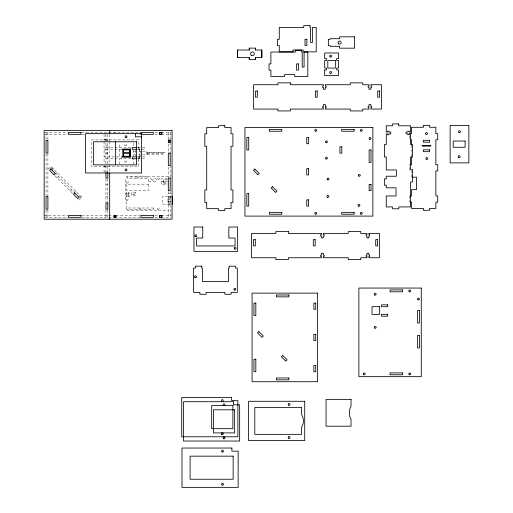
<?xml version="1.0" encoding="UTF-8"?>
<svg xmlns="http://www.w3.org/2000/svg" width="513" height="513" viewBox="0 0 513 513"><rect width="100%" height="100%" fill="white"/><g stroke="black" fill="none" stroke-linecap="round" stroke-linejoin="round"><path stroke-width="0.38" stroke-dasharray="2.56 1.92" d="M119.657 164.359L119.657 158.748M119.657 147.391L119.657 143.178M121.53 158.748L121.53 156.875L105.928 156.875M133.508 164.359L133.508 158.748M139.126 156.875L139.126 158.748L139.126 147.391M48.293 169.072L50.941 166.424L81.823 197.313L79.175 199.961M52.044 167.533L50.716 168.854L49.614 167.751M51.422 169.559L52.749 168.238M52.044 170.175L53.365 168.854M55.834 173.971L57.161 172.65M57.116 177.896L58.437 176.575M70.352 191.137L71.673 189.81M74.276 192.413L75.603 191.093M78.688 196.825L80.015 195.504M79.836 197.973L81.163 196.652M142.467 151.656L146.615 151.598M44.945 132.476L68.492 132.476M81.759 132.476L140.094 132.476M154.913 132.476L158.036 132.476M161.467 132.476L171.316 132.476M44.945 134.348L67.71 134.348M81.759 134.348L84.908 134.348M154.913 134.348L158.036 134.348M161.467 134.348L171.316 134.348M104.062 139.651L107.801 139.651M168.328 139.773L170.201 139.773M105.928 140.588L107.801 140.588M105.928 146.827L107.801 146.827M105.928 147.391L131.636 147.391M137.805 147.391L141.659 147.391M142.428 147.391L144.743 147.391L144.743 149.264L137.805 149.264M105.928 149.264L121.53 149.264L121.53 147.391M104.062 149.95L105.928 149.95M139.126 149.886L140.376 149.886M133.508 151.194L135.381 151.194M139.126 151.598L140.376 151.598M147.237 152.194L165.019 152.194L165.019 152.566L147.237 152.566M105.928 152.945L107.801 152.945M105.928 153.201L107.801 153.201M147.237 153.753L164.083 153.753L164.083 154.131L147.237 154.131M139.126 154.721L140.376 154.721M133.508 154.939L135.381 154.939M104.062 156.196L105.928 156.196M139.126 156.247L140.376 156.247M137.805 156.875L144.743 156.875L144.743 158.748L142.428 158.748M105.928 158.748L131.636 158.748M137.805 158.748L141.659 158.748M104.062 166.481L107.801 166.481M168.328 176.664L126.525 176.664L126.525 178.537L125.525 180.409L125.525 201.436L126.525 202.686L126.525 209.548L127.147 210.17L168.328 210.17M167.392 178.851L161.153 178.851L161.153 184.462L167.392 184.462M167.437 179.627L163.147 179.627L163.147 183.686L167.437 183.686M163.147 181.031L167.706 181.031M161.153 181.653L167.392 181.653M163.147 182.282L167.706 182.282M105.928 184.263L107.801 184.263M168.328 193.696L170.201 193.696M168.328 196.383L170.201 196.383M105.928 196.748L107.801 196.748M172.541 196.697L162.435 196.697L162.435 204.18L172.541 204.18M171.021 197.627L167.988 197.627L167.988 203.244L171.021 203.244M167.988 198.877L171.021 198.877M167.988 199.191L170.932 199.191M167.988 201.686L170.932 201.686M167.988 202L171.021 202M168.328 204.495L170.201 204.495M44.156 215.466L67.71 215.466M81.759 215.466L114.04 215.466M115.912 215.466L140.094 215.466M154.913 215.466L158.036 215.466M161.467 215.466L171.316 215.466M44.945 217.339L67.71 217.339M81.759 217.339L114.04 217.339M140.094 217.339L116.695 217.339L116.727 215.466M154.913 217.339L159.594 217.339M161.467 217.339L171.316 217.339M142.467 154.669L147.237 154.721L147.237 151.29L146.615 151.29L146.615 154.721M54.577 172.714L75.533 193.67M54.91 175.69L72.557 193.343M411.522 145.217L411.522 156.138M411.522 177.197L411.522 170.957L409.65 170.957L409.65 164.718M409.65 135.862L409.65 139.76M409.65 195.915L409.65 202.154M170.201 132.476L170.201 140.588M170.201 142.46L170.201 152.31M170.201 165.545L170.201 177.248M170.201 191.362L170.201 217.339M168.328 132.476L168.328 140.588M168.328 143.973L168.328 152.31M168.328 167.078L168.328 177.248M168.328 191.362L168.328 217.339M162.275 132.476L162.275 134.348M162.275 215.466L162.275 217.339M138.504 147.391L138.504 149.264M138.504 156.875L138.504 158.748M135.381 150.02L135.381 156.112M133.508 143.178L133.508 145.987M133.508 150.02L133.508 156.112M119.657 149.264L119.657 156.875M109.673 134.598L109.673 140.979M109.673 141.78L109.673 172.111M107.801 134.348L107.801 165.545M107.801 166.013L107.801 171.784L104.062 171.784L104.062 164.615M107.801 178.806L107.801 202.205M107.801 210.003L107.801 217.339M105.928 134.348L105.928 171.784M105.928 178.806L105.928 202.205M105.928 210.003L105.928 217.339M104.062 134.348L104.062 141.056M104.062 141.517L104.062 163.82M47.901 132.476L47.901 139.805M47.901 153.862L47.901 195.953M47.901 210.003L47.901 217.339M46.029 132.476L46.029 139.805M46.029 153.862L46.029 196.748M46.029 210.003L46.029 217.339M114.316 132.752A0.936 0.936 0 0 1 115.643 132.752M126.769 192.452L126.147 192.76L126.147 193.638L126.769 193.946L126.147 194.26L126.147 195.132L126.769 195.447L126.147 195.761L126.147 196.697L128.641 197.005L129.27 196.697L129.27 195.761L128.641 195.447L129.27 195.132L129.27 194.26L128.641 193.946L129.27 193.638L129.27 192.76L126.769 192.452M138.504 139.902L91.705 139.902L91.705 166.731L138.504 166.731L138.504 159.556A11.337 11.337 0 0 0 138.504 147.077L138.504 139.902M137.317 176.979L127.461 176.979L127.461 178.537L137.317 178.537L137.317 176.979M147.802 176.979L137.939 176.979L137.939 178.537L147.802 178.537L147.802 176.979M148.674 184.154L126.525 184.154L126.525 190.265L148.674 190.265L148.674 184.154M135.509 192.138L131.764 192.138L131.764 195.883L135.509 195.883L135.509 192.138M127.237 192.984L126.769 193.42L127.237 192.984M128.641 192.984L128.173 193.42L128.641 192.984M127.237 194.478L126.769 194.914L127.237 194.478M128.641 194.478L128.173 194.914L128.641 194.478M127.237 195.979L126.769 196.415L127.237 195.979M128.641 195.979L128.173 196.415L128.641 195.979M139.812 207.989L126.833 207.989L126.833 209.548L139.812 209.548L139.812 207.989M153.413 207.989L140.434 207.989L140.434 209.548L153.413 209.548L153.413 207.989M158.062 179.229A0.943 0.943 0 0 0 159.472 178.409A0.943 0.943 0 0 0 158.062 177.594A0.943 0.943 0 0 0 158.062 179.229M126.801 182.974A0.943 0.943 0 0 0 128.212 182.153A0.943 0.943 0 0 0 126.801 181.339A0.943 0.943 0 0 0 126.801 182.974M126.608 200.359A0.943 0.943 0 0 0 128.026 199.551A0.943 0.943 0 0 0 126.615 198.723A0.943 0.943 0 0 0 126.608 200.359M157.69 209.24A0.943 0.943 0 0 0 159.101 208.425A0.943 0.943 0 0 0 157.69 207.611A0.943 0.943 0 0 0 157.69 209.24M125.178 145.705A0.936 0.936 0 0 0 126.583 144.89A0.936 0.936 0 0 0 125.178 144.082A0.936 0.936 0 0 0 125.178 145.705M125.178 162.05A0.936 0.936 0 0 0 126.583 161.242A0.936 0.936 0 0 0 125.178 160.428A0.936 0.936 0 0 0 125.178 162.05M148.661 181.422A1.872 1.872 0 0 0 151.79 180.582A1.872 1.872 0 0 0 149.501 178.287A1.872 1.872 0 0 0 148.661 181.422M153.342 181.422A1.872 1.872 0 0 0 156.471 180.582A1.872 1.872 0 0 0 154.182 178.287A1.872 1.872 0 0 0 153.342 181.422M133.168 194.825A0.936 0.936 0 0 0 134.573 194.01A0.936 0.936 0 0 0 133.168 193.202A0.936 0.936 0 0 0 133.168 194.825"/><path stroke-width="0.77" d="M255.545 57.616L255.545 59.489L249.254 59.489L249.305 57.616L237.404 57.616L237.404 50.005L249.305 50.005L249.254 48.132L255.577 48.132L255.577 50.005M409.65 133.521L411.522 133.521L411.522 127.282L423.379 127.282L423.379 125.409L429.618 125.409L429.618 127.282L435.858 127.282L435.858 133.521L437.73 133.521L437.73 139.76L435.858 139.76L435.858 164.718L437.73 164.718L437.73 170.957L435.858 170.957L435.858 195.915L437.73 195.915L437.73 202.154L435.858 202.154L435.858 208.393L429.618 208.393L429.618 210.266L423.379 210.266L423.379 208.393L411.522 208.393L411.522 202.154L410.278 202.154M141.652 134.348L153.355 134.348L153.355 132.476L140.876 132.476L140.876 134.348M410.278 139.76L411.522 139.76L411.522 145.217M136.945 147.391L132.264 147.391L132.264 149.264L136.945 149.264M122.004 149.264L130.86 149.264M123.466 152.444L129.706 152.444M123.466 153.688L129.706 153.688M122.004 156.875L130.86 156.875M136.945 156.875L132.264 156.875L132.264 158.748L136.945 158.748M410.278 164.718L411.522 164.718L411.522 156.92M412.234 177.197L416.518 177.197L416.518 189.675L411.522 189.675L411.522 195.915L410.278 195.915M141.62 136.843L135.381 136.779L135.381 133.662M261.797 50.005L261.797 57.616M255.493 48.132L255.493 50.005L261.842 50.005L261.842 57.616L255.493 57.616L255.493 59.489M249.305 48.132L249.305 50.005M249.254 57.616L249.254 59.489M237.455 50.005L237.455 57.616M172.541 196.697L172.541 204.18M130.328 149.321L130.328 156.875M129.706 149.95L129.706 156.189M115.419 141.774L115.419 164.859M109.673 130.603L109.673 133.797M109.673 172.913L109.673 219.211M107.801 172.567L107.801 178.024L105.928 178.024L105.928 172.567M324.678 69.954L324.678 75.571L338.529 75.571L338.529 69.954L336.663 69.954L336.663 68.082L338.529 68.082L338.529 60.47L336.663 60.47L336.663 58.597L338.529 58.597L338.529 52.98L324.678 52.98L324.678 58.597L326.55 58.597L326.55 60.47L324.678 60.47L324.678 68.082L326.55 68.082L326.55 69.954L324.678 69.954M50.941 169.072L49.614 170.399L54.025 174.811L55.353 173.484L50.941 169.072M74.763 192.901L73.442 194.222L77.854 198.634L79.175 197.313L74.763 192.901M254.826 169.059L253.505 170.38L257.917 174.792L259.238 173.471L254.826 169.059M272.474 186.706L271.153 188.027L275.564 192.439L276.885 191.118L272.474 186.706M258.866 331.59L257.539 332.911L261.951 337.33L263.278 336.002L258.866 331.59M282.689 355.419L281.368 356.74L285.779 361.152L287.1 359.831L282.689 355.419M309.98 25.65L303.741 25.65L303.741 27.458L279.277 27.458L279.277 39.315L277.405 39.315L277.405 45.586L279.277 45.586L279.277 51.858L293.006 51.858L293.006 49.985L303.112 49.985L303.112 51.858L316.22 51.858L316.22 27.458L312.475 27.458L312.475 42.464L310.602 42.464L310.602 27.458L309.98 27.458L309.98 25.65M354.63 36.821L339.625 36.821L339.625 38.693L330.231 38.693L330.231 39.315L328.358 39.315L328.358 45.676L330.231 45.676L330.231 46.305L339.625 46.305L339.625 48.177L354.63 48.177L354.63 36.821M306.857 39.315L304.985 39.315L304.985 45.554L306.857 45.554L306.857 39.315M301.586 50.236L295.347 50.236L295.347 52.044L270.883 52.044L270.883 63.901L269.011 63.901L269.011 70.172L270.883 70.172L270.883 76.443L284.612 76.443L284.612 74.571L294.725 74.571L294.725 76.443L307.826 76.443L307.826 52.044L304.081 52.044L304.081 67.049L302.208 67.049L302.208 52.044L301.586 52.044L301.586 50.236M335.348 60.534L327.801 60.534L327.801 68.082L335.348 68.082L335.348 60.534M298.463 63.901L296.591 63.901L296.591 70.14L298.463 70.14L298.463 63.901M290.371 82.856L277.892 82.856L277.892 84.728L253.557 84.728L253.557 109.064L277.892 109.064L277.892 110.936L290.371 110.936L290.371 109.064L323.446 109.064L323.446 107.813L322.632 107.813L322.632 106.441L323.446 106.441L323.446 104.569L325.319 104.569L325.319 106.441L326.127 106.441L326.127 107.813L325.319 107.813L325.319 109.064L350.276 109.064L350.276 110.936L362.755 110.936L362.755 109.064L368.994 109.064L368.994 107.813L368.18 107.813L368.18 106.441L368.994 106.441L368.994 104.569L370.867 104.569L370.867 106.441L371.675 106.441L371.675 107.813L370.867 107.813L370.867 109.064L381.473 109.064L381.473 84.728L370.867 84.728L370.867 85.979L371.675 85.979L371.675 87.351L370.867 87.351L370.867 89.224L368.994 89.224L368.994 87.351L368.18 87.351L368.18 85.979L368.994 85.979L368.994 84.728L362.755 84.728L362.755 82.856L350.276 82.856L350.276 84.728L325.319 84.728L325.319 85.979L326.127 85.979L326.127 87.351L325.319 87.351L325.319 89.224L323.446 89.224L323.446 87.351L322.632 87.351L322.632 85.979L323.446 85.979L323.446 84.728L290.371 84.728L290.371 82.856M257.302 90.968L255.429 90.968L255.429 97.207L257.302 97.207L257.302 90.968M317.207 90.968L315.335 90.968L315.335 97.207L317.207 97.207L317.207 90.968M379.601 90.968L377.728 90.968L377.728 97.207L379.601 97.207L379.601 90.968M398.748 123.934L392.509 123.934L392.509 125.807L386.27 125.807L386.27 132.046L387.514 132.046L387.514 131.238L388.886 131.238L388.886 132.046L390.759 132.046L390.759 133.919L388.886 133.919L388.886 134.733L387.514 134.733L387.514 133.919L386.27 133.919L386.27 144.531L384.397 144.531L384.397 157.01L386.27 157.01L386.27 169.995L396.376 169.995L396.376 176.235L386.27 176.235L386.27 178.922L384.397 178.922L384.397 185.161L386.27 185.161L386.27 187.841L396.062 187.841L396.062 195.953L386.27 195.953L386.27 206.925L392.509 206.925L392.509 208.797L398.748 208.797L398.748 206.925L410.605 206.925L410.605 181.968L412.478 181.968L412.478 169.489L410.605 169.489L410.605 157.01L412.478 157.01L412.478 144.531L410.605 144.531L410.605 133.919L409.355 133.919L409.355 134.733L407.982 134.733L407.982 133.919L406.11 133.919L406.11 132.046L407.982 132.046L407.982 131.238L409.355 131.238L409.355 132.046L410.605 132.046L410.605 125.807L398.748 125.807L398.748 123.934M468.844 125.441L450.125 125.441L450.125 162.884L468.844 162.884L468.844 125.441M224.797 125.672L218.557 125.672L218.557 127.545L206.701 127.545L206.701 133.784L204.828 133.784L204.828 146.269L206.701 146.269L206.701 189.945L204.828 189.945L204.828 202.423L206.701 202.423L206.701 208.663L218.557 208.663L218.557 210.535L224.797 210.535L224.797 208.663L231.036 208.663L231.036 202.423L232.908 202.423L232.908 189.945L231.036 189.945L231.036 146.269L232.908 146.269L232.908 133.784L231.036 133.784L231.036 127.545L224.797 127.545L224.797 125.672M372.874 127.5L244.957 127.5L244.957 216.101L372.874 216.101L372.874 127.5M281.772 129.372L269.293 129.372L269.293 131.245L281.772 131.245L281.772 129.372M354.156 129.372L341.671 129.372L341.671 131.245L354.156 131.245L354.156 129.372M172.073 130.603L44.156 130.603L44.156 219.211L172.073 219.211L172.073 130.603M80.971 132.476L68.492 132.476L68.492 134.348L80.971 134.348L80.971 132.476M161.467 132.476L159.594 132.476L159.594 134.348L161.467 134.348L161.467 132.476M141.62 133.662L85.466 133.662L85.466 172.971L141.62 172.971L141.62 133.662M248.702 137.484L246.83 137.484L246.83 149.963L248.702 149.963L248.702 137.484M308.602 137.484L306.729 137.484L306.729 143.723L308.602 143.723L308.602 137.484M429.586 140.318L423.315 140.318L423.315 142.191L429.586 142.191L429.586 140.318M47.901 140.588L46.029 140.588L46.029 153.066L47.901 153.066L47.901 140.588M170.201 140.588L168.328 140.588L168.328 142.46L170.201 142.46L170.201 140.588M465.099 141.043L453.242 141.043L453.242 147.295L465.099 147.295L465.099 141.043M136.631 141.774L93.578 141.774L93.578 164.859L136.631 164.859L136.631 141.774M430.869 145.872L422.128 145.872L430.869 145.872M341.799 146.782L339.927 146.782L339.927 153.143L341.799 153.143L341.799 146.782M130.456 149.2L122.838 149.2L122.838 156.933L130.456 156.933L130.456 149.2M429.586 149.802L423.315 149.802L423.315 151.675L429.586 151.675L429.586 149.802M129.77 149.886L123.402 149.886L123.402 156.247L129.77 156.247L129.77 149.886M371.002 149.963L369.129 149.963L369.129 162.441L371.002 162.441L371.002 149.963M170.201 153.066L168.328 153.066L168.328 165.545L170.201 165.545L170.201 153.066M308.602 168.681L306.729 168.681L306.729 174.92L308.602 174.92L308.602 168.681M170.201 178.024L168.328 178.024L168.328 190.503L170.201 190.503L170.201 178.024M371.002 184.353L369.129 184.353L369.129 190.592L371.002 190.592L371.002 184.353M248.702 193.638L246.83 193.638L246.83 206.117L248.702 206.117L248.702 193.638M47.901 196.748L46.029 196.748L46.029 209.227L47.901 209.227L47.901 196.748M308.602 199.878L306.729 199.878L306.729 206.117L308.602 206.117L308.602 199.878M107.801 202.988L105.928 202.988L105.928 209.227L107.801 209.227L107.801 202.988M281.772 212.363L269.293 212.363L269.293 214.229L281.772 214.229L281.772 212.363M354.156 212.363L341.671 212.363L341.671 214.229L354.156 214.229L354.156 212.363M80.971 215.466L68.492 215.466L68.492 217.339L80.971 217.339L80.971 215.466M115.912 215.466L114.04 215.466L114.04 217.339L115.912 217.339L115.912 215.466M153.355 215.466L140.876 215.466L140.876 217.339L153.355 217.339L153.355 215.466M161.467 215.466L159.594 215.466L159.594 217.339L161.467 217.339L161.467 215.466M202.757 227.022L193.959 227.022L193.959 251.357L237.634 251.357L237.634 227.022L228.836 227.022L228.836 238.038L235.076 238.038L235.076 245.958L196.517 245.958L196.517 238.038L202.757 238.038L202.757 227.022M288.364 231.536L275.885 231.536L275.885 233.409L251.55 233.409L251.55 257.744L275.885 257.744L275.885 259.616L288.364 259.616L288.364 257.744L321.433 257.744L321.433 256.494L320.625 256.494L320.625 255.121L321.433 255.121L321.433 253.249L323.305 253.249L323.305 255.121L324.12 255.121L324.12 256.494L323.305 256.494L323.305 257.744L348.269 257.744L348.269 259.616L360.748 259.616L360.748 257.744L366.987 257.744L366.987 256.494L366.173 256.494L366.173 255.121L366.987 255.121L366.987 253.249L368.86 253.249L368.86 255.121L369.668 255.121L369.668 256.494L368.86 256.494L368.86 257.744L379.466 257.744L379.466 233.409L368.86 233.409L368.86 234.659L369.668 234.659L369.668 236.031L368.86 236.031L368.86 237.904L366.987 237.904L366.987 236.031L366.173 236.031L366.173 234.659L366.987 234.659L366.987 233.409L360.748 233.409L360.748 231.536L348.269 231.536L348.269 233.409L323.305 233.409L323.305 234.659L324.12 234.659L324.12 236.031L323.305 236.031L323.305 237.904L321.433 237.904L321.433 236.031L320.625 236.031L320.625 234.659L321.433 234.659L321.433 233.409L288.364 233.409L288.364 231.536M255.294 239.648L253.422 239.648L253.422 245.887L255.294 245.887L255.294 239.648M315.194 239.648L313.321 239.648L313.321 245.887L315.194 245.887L315.194 239.648M377.594 239.648L375.721 239.648L375.721 245.887L377.594 245.887L377.594 239.648M201.744 266.17L195.504 266.17L195.504 268.043L193.632 268.043L193.632 292.378L199.871 292.378L199.871 294.25L206.111 294.25L206.111 292.378L224.829 292.378L224.829 294.25L231.068 294.25L231.068 292.378L237.307 292.378L237.307 268.043L235.435 268.043L235.435 266.17L229.196 266.17L229.196 268.043L228.509 268.043L228.509 281.554L202.43 281.554L202.43 268.043L201.744 268.043L201.744 266.17M421.269 288.062L358.869 288.062L358.869 376.664L421.269 376.664L421.269 288.062M402.545 289.928L390.066 289.928L390.066 291.801L402.545 291.801L402.545 289.928M317.605 293.122L252.082 293.122L252.082 381.723L317.605 381.723L317.605 293.122M288.896 294.994L276.417 294.994L276.417 296.867L288.896 296.867L288.896 294.994M255.827 303.106L253.954 303.106L253.954 315.585L255.827 315.585L255.827 303.106M315.732 303.106L313.86 303.106L313.86 309.345L315.732 309.345L315.732 303.106M387.693 304.844L381.454 304.844L381.454 306.716L387.693 306.716L387.693 304.844M379.646 306.652L372.034 306.652L372.034 314.392L379.646 314.392L379.646 306.652M419.397 310.525L417.524 310.525L417.524 323.004L419.397 323.004L419.397 310.525M387.693 314.328L381.454 314.328L381.454 316.2L387.693 316.2L387.693 314.328M315.732 334.303L313.86 334.303L313.86 340.542L315.732 340.542L315.732 334.303M419.397 335.483L417.524 335.483L417.524 347.961L419.397 347.961L419.397 335.483M255.827 359.26L253.954 359.26L253.954 371.739L255.827 371.739L255.827 359.26M315.732 365.5L313.86 365.5L313.86 371.739L315.732 371.739L315.732 365.5M402.545 372.919L390.066 372.919L390.066 374.791L402.545 374.791L402.545 372.919M288.896 377.978L276.417 377.978L276.417 379.851L288.896 379.851L288.896 377.978M231.645 397.479L181.724 397.479L181.724 436.787L237.885 436.787L237.885 400.659L231.645 400.595L231.645 397.479M351.02 399.364L326.056 399.364L326.056 426.194L351.02 426.194L351.02 419.018A11.337 11.337 0 0 1 349.622 416.037L349.622 409.521A11.337 11.337 0 0 1 351.02 406.54L351.02 399.364M304.709 401.288L248.555 401.288L248.555 440.596L304.709 440.596L304.709 401.288M233.402 401.711L183.481 401.711L183.481 441.02L239.642 441.02L239.642 404.892L233.402 404.834L233.402 401.711M232.889 405.591L211.677 405.591L211.677 428.676L232.889 428.676L232.889 405.591M301.593 407.527L254.794 407.527L254.794 434.357L301.593 434.357L301.593 427.182A11.337 11.337 0 0 0 301.593 414.703L301.593 407.527M234.646 409.823L213.434 409.823L213.434 432.908L234.646 432.908L234.646 409.823M231.908 448.041L181.987 448.041L181.987 487.35L238.147 487.35L238.147 451.222L231.908 451.158L231.908 448.041M233.152 456.153L190.099 456.153L190.099 479.238L233.152 479.238L233.152 456.153M223.572 438.711A0.936 0.936 0 0 0 224.976 437.903A0.936 0.936 0 0 0 223.572 437.089A0.936 0.936 0 0 0 223.572 438.711M223.572 405.642A0.936 0.936 0 0 0 224.976 404.834A0.936 0.936 0 0 0 223.572 404.02A0.936 0.936 0 0 0 223.572 405.642M222.078 451.972A0.936 0.936 0 0 0 223.482 451.158A0.936 0.936 0 0 0 222.078 450.35A0.936 0.936 0 0 0 222.078 451.972M222.078 485.041A0.936 0.936 0 0 0 223.482 484.227A0.936 0.936 0 0 0 222.078 483.419A0.936 0.936 0 0 0 222.078 485.041M409.252 291.679A0.936 0.936 0 0 0 410.656 290.865A0.936 0.936 0 0 0 409.252 290.057A0.936 0.936 0 0 0 409.252 291.679M417.992 299.791A0.936 0.936 0 0 0 419.397 298.976A0.936 0.936 0 0 0 417.992 298.168A0.936 0.936 0 0 0 417.992 299.791M409.252 374.67A0.936 0.936 0 0 0 410.656 373.855A0.936 0.936 0 0 0 409.252 373.047A0.936 0.936 0 0 0 409.252 374.67M363.512 374.516A0.936 0.936 0 0 0 365.076 374.099A0.936 0.936 0 0 0 363.929 372.951A0.936 0.936 0 0 0 363.512 374.516M374.746 295.046A0.936 0.936 0 0 0 376.151 294.238A0.936 0.936 0 0 0 374.746 293.423A0.936 0.936 0 0 0 374.746 295.046M374.746 328.115A0.936 0.936 0 0 0 376.151 327.307A0.936 0.936 0 0 0 374.746 326.499A0.936 0.936 0 0 0 374.746 328.115M125.557 137.593A0.936 0.936 0 0 0 126.961 136.779A0.936 0.936 0 0 0 125.557 135.971A0.936 0.936 0 0 0 125.557 137.593M125.557 170.662A0.936 0.936 0 0 0 126.961 169.854A0.936 0.936 0 0 0 125.557 169.04A0.936 0.936 0 0 0 125.557 170.662M160.062 134.22A0.936 0.936 0 0 0 161.467 133.412A0.936 0.936 0 0 0 160.062 132.604A0.936 0.936 0 0 0 160.062 134.22M168.796 142.332A0.936 0.936 0 0 0 170.201 141.524A0.936 0.936 0 0 0 168.796 140.716A0.936 0.936 0 0 0 168.796 142.332M160.062 217.211A0.936 0.936 0 0 0 161.467 216.403A0.936 0.936 0 0 0 160.062 215.588A0.936 0.936 0 0 0 160.062 217.211M114.508 217.211A0.936 0.936 0 0 0 115.912 216.403A0.936 0.936 0 0 0 114.508 215.588A0.936 0.936 0 0 0 114.508 217.211M221.815 401.403A0.936 0.936 0 0 0 223.219 400.595A0.936 0.936 0 0 0 221.815 399.787A0.936 0.936 0 0 0 221.815 401.403M221.815 434.479A0.936 0.936 0 0 0 223.219 433.665A0.936 0.936 0 0 0 221.815 432.857A0.936 0.936 0 0 0 221.815 434.479M288.646 405.219A0.936 0.936 0 0 0 290.05 404.404A0.936 0.936 0 0 0 288.646 403.596A0.936 0.936 0 0 0 288.646 405.219M288.447 438.14A0.936 0.936 0 0 0 290.018 437.717A0.936 0.936 0 0 0 288.87 436.569A0.936 0.936 0 0 0 288.447 438.14M330.199 56.911A0.936 0.936 0 0 0 331.603 56.103A0.936 0.936 0 0 0 330.199 55.289A0.936 0.936 0 0 0 330.199 56.911M330.199 73.256A0.936 0.936 0 0 0 331.603 72.448A0.936 0.936 0 0 0 330.199 71.64A0.936 0.936 0 0 0 330.199 73.256M251.498 55.43A1.872 1.872 0 0 0 254.301 53.807A1.872 1.872 0 0 0 251.498 52.191A1.872 1.872 0 0 0 251.498 55.43M338.843 43.938A1.558 1.558 0 0 0 341.183 42.592A1.558 1.558 0 0 0 338.843 41.239A1.558 1.558 0 0 0 338.843 43.938M425.835 134.182A0.936 0.936 0 0 0 427.406 133.758A0.936 0.936 0 0 0 426.258 132.617A0.936 0.936 0 0 0 425.835 134.182M426.341 159.286A0.936 0.936 0 0 0 427.746 158.479A0.936 0.936 0 0 0 426.341 157.664A0.936 0.936 0 0 0 426.341 159.286M458.705 157.453A0.936 0.936 0 0 0 460.11 156.645A0.936 0.936 0 0 0 458.705 155.83A0.936 0.936 0 0 0 458.705 157.453M459.013 132.495A0.936 0.936 0 0 0 460.418 131.681A0.936 0.936 0 0 0 459.013 130.873A0.936 0.936 0 0 0 459.013 132.495M234.672 249.049A0.936 0.936 0 0 0 236.076 248.241A0.936 0.936 0 0 0 234.672 247.426A0.936 0.936 0 0 0 234.672 249.049M195.171 236.422A0.936 0.936 0 0 0 196.736 235.999A0.936 0.936 0 0 0 195.588 234.858A0.936 0.936 0 0 0 195.171 236.422M194.837 277.437A0.936 0.936 0 0 0 196.402 277.02A0.936 0.936 0 0 0 195.261 275.872A0.936 0.936 0 0 0 194.837 277.437M234.345 290.069A0.936 0.936 0 0 0 235.749 289.255A0.936 0.936 0 0 0 234.345 288.447A0.936 0.936 0 0 0 234.345 290.069M358.664 175.972A0.943 0.943 0 0 0 360.241 175.549A0.943 0.943 0 0 0 359.087 174.394A0.943 0.943 0 0 0 358.664 175.972M327.403 179.717A0.943 0.943 0 0 0 328.98 179.294A0.943 0.943 0 0 0 327.826 178.139A0.943 0.943 0 0 0 327.403 179.717M327.409 197.249A0.943 0.943 0 0 0 328.827 196.441A0.943 0.943 0 0 0 327.416 195.62A0.943 0.943 0 0 0 327.409 197.249M358.292 205.989A0.943 0.943 0 0 0 359.87 205.566A0.943 0.943 0 0 0 358.715 204.411A0.943 0.943 0 0 0 358.292 205.989M315.309 131.116A0.936 0.936 0 0 0 316.713 130.308A0.936 0.936 0 0 0 315.309 129.494A0.936 0.936 0 0 0 315.309 131.116M369.597 139.228A0.936 0.936 0 0 0 371.002 138.42A0.936 0.936 0 0 0 369.597 137.606A0.936 0.936 0 0 0 369.597 139.228M360.863 214.107A0.936 0.936 0 0 0 362.268 213.299A0.936 0.936 0 0 0 360.863 212.485A0.936 0.936 0 0 0 360.863 214.107M315.309 214.107A0.936 0.936 0 0 0 316.713 213.299A0.936 0.936 0 0 0 315.309 212.485A0.936 0.936 0 0 0 315.309 214.107M325.979 142.601A0.936 0.936 0 0 0 327.384 141.787A0.936 0.936 0 0 0 325.979 140.979A0.936 0.936 0 0 0 325.979 142.601M325.979 158.947A0.936 0.936 0 0 0 327.384 158.139A0.936 0.936 0 0 0 325.979 157.324A0.936 0.936 0 0 0 325.979 158.947M360.863 131.116A0.936 0.936 0 0 0 362.268 130.308A0.936 0.936 0 0 0 360.863 129.494A0.936 0.936 0 0 0 360.863 131.116"/></g></svg>
